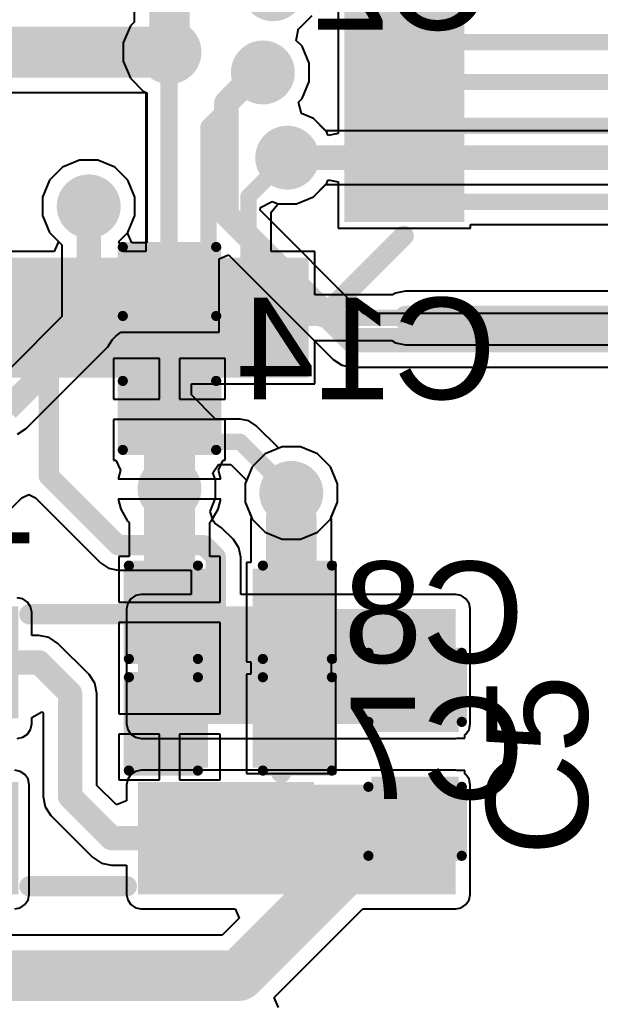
# Model space of a CAD drawing. Header units: millimetres. Extents: x -0.34 to 3.69, y -0.26 to 2.67.
# Drawn here: x 1.2662 to 1.5522, y 0.4884 to 0.975 of the extents above; entities that cross this region are included whole.
import ezdxf

# ---------------------------------------------------------------- set-up
doc = ezdxf.new("R2010")
doc.units = ezdxf.units.MM
doc.header["$MEASUREMENT"] = 0
for name, color, linetype in [('BottomLayer', 5, 'Continuous'), ('BottomOverlay', 54, 'Continuous'), ('BottomPaste', 16, 'Continuous'), ('BottomSolder', 6, 'Continuous'), ('TopLayer', 1, 'Continuous'), ('TopOverlay', 2, 'Continuous'), ('TopPaste', 8, 'Continuous'), ('TopSolder', 216, 'Continuous'), ('ViaHoleLayer', 16, 'Continuous')]:
    doc.layers.add(name, color=color, linetype=linetype)
doc.styles.add('Arial', font='arial.ttf', dxfattribs={"height": 0.2})

# ---------------------------------------------------------------- blocks, each defined once
blk = doc.blocks.new('7B08070001_16')
at = {"layer": 'TopLayer'}
for points in [[(-0.1122047, 0.06692915), (-0.0334645, 0.06692915), (-0.0334645, 0.01968505), (-0.1122047, 0.01968505)], [(0.0334646, 0.06692915), (0.1122048, 0.06692915), (0.1122048, 0.01968505), (0.0334646, 0.01968505)], [(-0.1122047, -0.01968505), (-0.0334645, -0.01968505), (-0.0334645, -0.06692915), (-0.1122047, -0.06692915)], [(0.0334646, -0.01968505), (0.1122048, -0.01968505), (0.1122048, -0.06692915), (0.0334646, -0.06692915)]]:
    blk.add_hatch(color=1, dxfattribs=at).paths.add_polyline_path(points)
at = {"layer": 'TopPaste'}
for points in [[(-0.1122047, 0.06692915), (-0.0334645, 0.06692915), (-0.0334645, 0.01968505), (-0.1122047, 0.01968505)], [(0.0334646, 0.06692915), (0.1122048, 0.06692915), (0.1122048, 0.01968505), (0.0334646, 0.01968505)], [(-0.1122047, -0.01968505), (-0.0334645, -0.01968505), (-0.0334645, -0.06692915), (-0.1122047, -0.06692915)], [(0.0334646, -0.01968505), (0.1122048, -0.01968505), (0.1122048, -0.06692915), (0.0334646, -0.06692915)]]:
    blk.add_hatch(color=8, dxfattribs=at).paths.add_polyline_path(points)
at = {"layer": 'TopSolder'}
for points in [[(-0.1162047, 0.07092915), (-0.0294645, 0.07092915), (-0.0294645, 0.01568505), (-0.1162047, 0.01568505)], [(0.0294646, 0.07092915), (0.1162048, 0.07092915), (0.1162048, 0.01568505), (0.0294646, 0.01568505)], [(-0.1162047, -0.01568505), (-0.0294645, -0.01568505), (-0.0294645, -0.07092915), (-0.1162047, -0.07092915)], [(0.0294646, -0.01568505), (0.1162048, -0.01568505), (0.1162048, -0.07092915), (0.0294646, -0.07092915)]]:
    blk.add_hatch(color=216, dxfattribs=at).paths.add_polyline_path(points)
at = {"layer": 'TopOverlay', "const_width": 0.01}
for points in [[(-0.024, 0.067), (0.024, 0.067)], [(-0.1, -0.011), (-0.1, 0.011)], [(0.1000001, -0.011), (0.1000001, 0.011)], [(-0.024, -0.067), (0.024, -0.067)]]:
    blk.add_lwpolyline(points, dxfattribs=at)
at = {"layer": 'TopOverlay'}
for points, const_width in [([(-0.0265, 0.067, 1), (-0.0215, 0.067, 1)], 0.005), ([(0.0215, 0.067, 1), (0.0265, 0.067, 1)], 0.005), ([(-0.1025, 0.011, 1), (-0.0975, 0.011, 1)], 0.005), ([(0.0975001, 0.011, 1), (0.1025001, 0.011, 1)], 0.005), ([(-0.1025, -0.011, 1), (-0.0975, -0.011, 1)], 0.005), ([(0.0975001, -0.011, 1), (0.1025001, -0.011, 1)], 0.005), ([(-0.0265, -0.067, 1), (-0.0215, -0.067, 1)], 0.005), ([(0.0215, -0.067, 1), (0.0265, -0.067, 1)], 0.005), ([(-0.088, -0.085, 1), (-0.102, -0.085, 1)], 0.01), ([(-0.1045, -0.085, 1), (-0.0995, -0.085, 1)], 0.005), ([(-0.0905, -0.085, 1), (-0.0855, -0.085, 1)], 0.005)]:
    blk.add_lwpolyline(points, format="xyb", close=True, dxfattribs=dict(at, const_width=const_width))
blk = doc.blocks.new('C__0603_B_42')
at = {"layer": 'BottomLayer'}
for points in [[(-0.015, 0.0175), (-0.015, -0.0175), (-0.045, -0.0175), (-0.045, 0.0175)], [(0.045, 0.0175), (0.045, -0.0175), (0.015, -0.0175), (0.015, 0.0175)]]:
    blk.add_hatch(color=5, dxfattribs=at).paths.add_polyline_path(points)
at = {"layer": 'BottomPaste'}
for points in [[(-0.015, 0.0175), (-0.015, -0.0175), (-0.045, -0.0175), (-0.045, 0.0175)], [(0.045, 0.0175), (0.045, -0.0175), (0.015, -0.0175), (0.015, 0.0175)]]:
    blk.add_hatch(color=16, dxfattribs=at).paths.add_polyline_path(points)
at = {"layer": 'BottomSolder'}
for points in [[(-0.011, 0.0215), (-0.011, -0.0215), (-0.049, -0.0215), (-0.049, 0.0215)], [(0.049, 0.0215), (0.049, -0.0215), (0.011, -0.0215), (0.011, 0.0215)]]:
    blk.add_hatch(color=6, dxfattribs=at).paths.add_polyline_path(points)
at = {"layer": 'BottomOverlay', "const_width": 0.005}
for points in [[(-0.05, 0.023), (-0.05, -0.023)], [(-0.05, 0.023), (-0.016, 0.023)], [(0.016, 0.023), (0.05, 0.023)], [(0.05, 0.023), (0.05, -0.023)], [(-0.05, -0.023), (-0.016, -0.023)], [(0.016, -0.023), (0.05, -0.023)]]:
    blk.add_lwpolyline(points, dxfattribs=at)
at = {"layer": 'BottomOverlay', "const_width": 0.0025}
for points in [[(-0.05125, 0.023, 1), (-0.04875, 0.023, 1)], [(-0.05125, 0.023, 1), (-0.04875, 0.023, 1)], [(-0.01725, 0.023, 1), (-0.01475, 0.023, 1)], [(0.01475, 0.023, 1), (0.01725, 0.023, 1)], [(0.04875, 0.023, 1), (0.05125, 0.023, 1)], [(0.04875, 0.023, 1), (0.05125, 0.023, 1)], [(-0.05125, -0.023, 1), (-0.04875, -0.023, 1)], [(-0.05125, -0.023, 1), (-0.04875, -0.023, 1)], [(-0.01725, -0.023, 1), (-0.01475, -0.023, 1)], [(0.01475, -0.023, 1), (0.01725, -0.023, 1)], [(0.04875, -0.023, 1), (0.05125, -0.023, 1)], [(0.04875, -0.023, 1), (0.05125, -0.023, 1)]]:
    blk.add_lwpolyline(points, format="xyb", close=True, dxfattribs=at)
blk = doc.blocks.new('STM32F070C6T6TR_43')
at = {"layer": 'TopLayer'}
for points in [[(-0.19094475, 0.0236221), (-0.19094475, 0.0354331), (-0.13976365, 0.0354331), (-0.13976365, 0.0236221)], [(-0.19094475, 0.003937100000000002), (-0.19094475, 0.0157481), (-0.13976365, 0.0157481), (-0.13976365, 0.003937099999999999)], [(-0.19094475, -0.0157479), (-0.19094475, -0.003936899999999998), (-0.13976365, -0.003936900000000002), (-0.13976365, -0.0157479)], [(-0.19094475, -0.035433), (-0.19094475, -0.023622), (-0.13976365, -0.023622), (-0.13976365, -0.035433)], [(-0.19094475, -0.055118), (-0.19094475, -0.043307), (-0.13976365, -0.043307), (-0.13976365, -0.055118)], [(-0.19094475, -0.0748031), (-0.19094475, -0.0629921), (-0.13976365, -0.0629921), (-0.13976365, -0.0748031)], [(-0.19094475, -0.0944881), (-0.19094475, -0.0826771), (-0.13976365, -0.0826771), (-0.13976365, -0.0944881)], [(-0.19094475, -0.1141731), (-0.19094475, -0.1023621), (-0.13976365, -0.1023621), (-0.13976365, -0.1141731)], [(-0.1141731, -0.13976365), (-0.1023621, -0.13976365), (-0.1023621, -0.19094475), (-0.1141731, -0.19094475)], [(-0.0944881, -0.13976365), (-0.0826771, -0.13976365), (-0.0826771, -0.19094475), (-0.0944881, -0.19094475)], [(-0.074803, -0.13976365), (-0.062992, -0.13976365), (-0.062992, -0.19094475), (-0.074803, -0.19094475)], [(-0.055118, -0.13976365), (-0.043307, -0.13976365), (-0.043307, -0.19094475), (-0.055118, -0.19094475)], [(-0.0354329, -0.13976365), (-0.0236219, -0.13976365), (-0.0236219, -0.19094475), (-0.0354329, -0.19094475)]]:
    blk.add_hatch(color=1, dxfattribs=at).paths.add_polyline_path(points)
at = {"layer": 'TopPaste'}
for points in [[(-0.19094475, 0.0236221), (-0.19094475, 0.0354331), (-0.13976365, 0.0354331), (-0.13976365, 0.0236221)], [(-0.19094475, 0.003937100000000002), (-0.19094475, 0.0157481), (-0.13976365, 0.0157481), (-0.13976365, 0.003937099999999999)], [(-0.19094475, -0.0157479), (-0.19094475, -0.003936899999999998), (-0.13976365, -0.003936900000000002), (-0.13976365, -0.0157479)], [(-0.19094475, -0.035433), (-0.19094475, -0.023622), (-0.13976365, -0.023622), (-0.13976365, -0.035433)], [(-0.19094475, -0.055118), (-0.19094475, -0.043307), (-0.13976365, -0.043307), (-0.13976365, -0.055118)], [(-0.19094475, -0.0748031), (-0.19094475, -0.0629921), (-0.13976365, -0.0629921), (-0.13976365, -0.0748031)], [(-0.19094475, -0.0944881), (-0.19094475, -0.0826771), (-0.13976365, -0.0826771), (-0.13976365, -0.0944881)], [(-0.19094475, -0.1141731), (-0.19094475, -0.1023621), (-0.13976365, -0.1023621), (-0.13976365, -0.1141731)], [(-0.1141731, -0.13976365), (-0.1023621, -0.13976365), (-0.1023621, -0.19094475), (-0.1141731, -0.19094475)], [(-0.0944881, -0.13976365), (-0.0826771, -0.13976365), (-0.0826771, -0.19094475), (-0.0944881, -0.19094475)], [(-0.074803, -0.13976365), (-0.062992, -0.13976365), (-0.062992, -0.19094475), (-0.074803, -0.19094475)], [(-0.055118, -0.13976365), (-0.043307, -0.13976365), (-0.043307, -0.19094475), (-0.055118, -0.19094475)], [(-0.0354329, -0.13976365), (-0.0236219, -0.13976365), (-0.0236219, -0.19094475), (-0.0354329, -0.19094475)]]:
    blk.add_hatch(color=8, dxfattribs=at).paths.add_polyline_path(points)
at = {"layer": 'TopSolder'}
for points in [[(-0.19494475, 0.0196221), (-0.19494475, 0.0394331), (-0.13576365, 0.0394331), (-0.13576365, 0.0196221)], [(-0.19494475, -6.289999999999855e-05), (-0.19494475, 0.0197481), (-0.13576365, 0.0197481), (-0.13576365, -6.290000000000146e-05)], [(-0.19494475, -0.0197479), (-0.19494475, 6.310000000000145e-05), (-0.13576365, 6.309999999999854e-05), (-0.13576365, -0.0197479)], [(-0.19494475, -0.039433), (-0.19494475, -0.019622), (-0.13576365, -0.019622), (-0.13576365, -0.039433)], [(-0.19494475, -0.059118), (-0.19494475, -0.039307), (-0.13576365, -0.039307), (-0.13576365, -0.059118)], [(-0.19494475, -0.0788031), (-0.19494475, -0.0589921), (-0.13576365, -0.0589921), (-0.13576365, -0.0788031)], [(-0.19494475, -0.0984881), (-0.19494475, -0.0786771), (-0.13576365, -0.0786771), (-0.13576365, -0.0984881)], [(-0.19494475, -0.1181731), (-0.19494475, -0.0983621), (-0.13576365, -0.0983621), (-0.13576365, -0.1181731)], [(-0.1181731, -0.13576365), (-0.0983621, -0.13576365), (-0.0983621, -0.19494475), (-0.1181731, -0.19494475)], [(-0.0984881, -0.13576365), (-0.0786771, -0.13576365), (-0.0786771, -0.19494475), (-0.0984881, -0.19494475)], [(-0.078803, -0.13576365), (-0.058992, -0.13576365), (-0.058992, -0.19494475), (-0.078803, -0.19494475)], [(-0.059118, -0.13576365), (-0.039307, -0.13576365), (-0.039307, -0.19494475), (-0.059118, -0.19494475)], [(-0.0394329, -0.13576365), (-0.0196219, -0.13576365), (-0.0196219, -0.19494475), (-0.0394329, -0.19494475)], [(-0.0197479, -0.13576365), (6.31e-05, -0.13576365), (6.31e-05, -0.19494475), (-0.0197479, -0.19494475)]]:
    blk.add_hatch(color=216, dxfattribs=at).paths.add_polyline_path(points)
at = {"layer": 'TopOverlay', "const_width": 0.01}
blk.add_lwpolyline([(-0.165, -0.125), (-0.125, -0.165)], dxfattribs=at)
at = {"layer": 'TopOverlay', "const_width": 0.005}
for points in [[(-0.1675, -0.125, 1), (-0.1625, -0.125, 1)], [(-0.1275, -0.165, 1), (-0.1225, -0.165, 1)]]:
    blk.add_lwpolyline(points, format="xyb", close=True, dxfattribs=at)
blk = doc.blocks.new('C__0603_B_60')
at = {"layer": 'BottomLayer'}
for points in [[(-0.015, 0.0175), (-0.015, -0.0175), (-0.045, -0.0175), (-0.045, 0.0175)], [(0.045, 0.0175), (0.045, -0.0175), (0.015, -0.0175), (0.015, 0.0175)]]:
    blk.add_hatch(color=5, dxfattribs=at).paths.add_polyline_path(points)
at = {"layer": 'BottomPaste'}
for points in [[(-0.015, 0.0175), (-0.015, -0.0175), (-0.045, -0.0175), (-0.045, 0.0175)], [(0.045, 0.0175), (0.045, -0.0175), (0.015, -0.0175), (0.015, 0.0175)]]:
    blk.add_hatch(color=16, dxfattribs=at).paths.add_polyline_path(points)
at = {"layer": 'BottomSolder'}
for points in [[(-0.011, 0.0215), (-0.011, -0.0215), (-0.049, -0.0215), (-0.049, 0.0215)], [(0.049, 0.0215), (0.049, -0.0215), (0.011, -0.0215), (0.011, 0.0215)]]:
    blk.add_hatch(color=6, dxfattribs=at).paths.add_polyline_path(points)
at = {"layer": 'BottomOverlay', "const_width": 0.005}
for points in [[(-0.05, -0.023), (-0.05, 0.023)], [(-0.05, 0.023), (-0.016, 0.023)], [(0.016, 0.023), (0.05, 0.023)], [(0.05, -0.023), (0.05, 0.023)], [(-0.05, -0.023), (-0.016, -0.023)], [(0.016, -0.023), (0.05, -0.023)]]:
    blk.add_lwpolyline(points, dxfattribs=at)
at = {"layer": 'BottomOverlay', "const_width": 0.0025}
for points in [[(-0.05125, 0.023, 1), (-0.04875, 0.023, 1)], [(-0.05125, 0.023, 1), (-0.04875, 0.023, 1)], [(-0.01725, 0.023, 1), (-0.01475, 0.023, 1)], [(0.01475, 0.023, 1), (0.01725, 0.023, 1)], [(0.04875, 0.023, 1), (0.05125, 0.023, 1)], [(0.04875, 0.023, 1), (0.05125, 0.023, 1)], [(-0.05125, -0.023, 1), (-0.04875, -0.023, 1)], [(-0.05125, -0.023, 1), (-0.04875, -0.023, 1)], [(-0.01725, -0.023, 1), (-0.01475, -0.023, 1)], [(0.01475, -0.023, 1), (0.01725, -0.023, 1)], [(0.04875, -0.023, 1), (0.05125, -0.023, 1)], [(0.04875, -0.023, 1), (0.05125, -0.023, 1)]]:
    blk.add_lwpolyline(points, format="xyb", close=True, dxfattribs=at)
blk = doc.blocks.new('C__0603_B_61')
at = {"layer": 'BottomLayer'}
for points in [[(-0.015, 0.0175), (-0.015, -0.0175), (-0.045, -0.0175), (-0.045, 0.0175)], [(0.045, 0.0175), (0.045, -0.0175), (0.015, -0.0175), (0.015, 0.0175)]]:
    blk.add_hatch(color=5, dxfattribs=at).paths.add_polyline_path(points)
at = {"layer": 'BottomPaste'}
for points in [[(-0.015, 0.0175), (-0.015, -0.0175), (-0.045, -0.0175), (-0.045, 0.0175)], [(0.045, 0.0175), (0.045, -0.0175), (0.015, -0.0175), (0.015, 0.0175)]]:
    blk.add_hatch(color=16, dxfattribs=at).paths.add_polyline_path(points)
at = {"layer": 'BottomSolder'}
for points in [[(-0.011, 0.0215), (-0.011, -0.0215), (-0.049, -0.0215), (-0.049, 0.0215)], [(0.049, 0.0215), (0.049, -0.0215), (0.011, -0.0215), (0.011, 0.0215)]]:
    blk.add_hatch(color=6, dxfattribs=at).paths.add_polyline_path(points)
at = {"layer": 'BottomOverlay', "const_width": 0.005}
for points in [[(-0.05, 0.023), (-0.016, 0.023)], [(-0.05, -0.023), (-0.05, 0.023)], [(0.016, 0.023), (0.05, 0.023)], [(0.05, -0.023), (0.05, 0.023)], [(-0.05, -0.023), (-0.016, -0.023)], [(0.016, -0.023), (0.05, -0.023)]]:
    blk.add_lwpolyline(points, dxfattribs=at)
at = {"layer": 'BottomOverlay', "const_width": 0.0025}
for points in [[(-0.05125, 0.023, 1), (-0.04875, 0.023, 1)], [(-0.05125, 0.023, 1), (-0.04875, 0.023, 1)], [(-0.01725, 0.023, 1), (-0.01475, 0.023, 1)], [(0.01475, 0.023, 1), (0.01725, 0.023, 1)], [(0.04875, 0.023, 1), (0.05125, 0.023, 1)], [(0.04875, 0.023, 1), (0.05125, 0.023, 1)], [(-0.05125, -0.023, 1), (-0.04875, -0.023, 1)], [(-0.05125, -0.023, 1), (-0.04875, -0.023, 1)], [(-0.01725, -0.023, 1), (-0.01475, -0.023, 1)], [(0.01475, -0.023, 1), (0.01725, -0.023, 1)], [(0.04875, -0.023, 1), (0.05125, -0.023, 1)], [(0.04875, -0.023, 1), (0.05125, -0.023, 1)]]:
    blk.add_lwpolyline(points, format="xyb", close=True, dxfattribs=at)
blk = doc.blocks.new('C__0603_63')
at = {"layer": 'TopLayer'}
for points in [[(-0.045, -0.0175), (-0.045, 0.0175), (-0.015, 0.0175), (-0.015, -0.0175)], [(0.015, -0.0175), (0.015, 0.0175), (0.045, 0.0175), (0.045, -0.0175)]]:
    blk.add_hatch(color=1, dxfattribs=at).paths.add_polyline_path(points)
at = {"layer": 'TopPaste'}
for points in [[(-0.045, -0.0175), (-0.045, 0.0175), (-0.015, 0.0175), (-0.015, -0.0175)], [(0.015, -0.0175), (0.015, 0.0175), (0.045, 0.0175), (0.045, -0.0175)]]:
    blk.add_hatch(color=8, dxfattribs=at).paths.add_polyline_path(points)
at = {"layer": 'TopSolder'}
for points in [[(-0.049, -0.0215), (-0.049, 0.0215), (-0.011, 0.0215), (-0.011, -0.0215)], [(0.011, -0.0215), (0.011, 0.0215), (0.049, 0.0215), (0.049, -0.0215)]]:
    blk.add_hatch(color=216, dxfattribs=at).paths.add_polyline_path(points)
at = {"layer": 'TopOverlay', "const_width": 0.005}
for points in [[(-0.016, 0.023), (-0.05, 0.023)], [(-0.05, -0.023), (-0.05, 0.023)], [(0.05, 0.023), (0.016, 0.023)], [(0.05, -0.023), (0.05, 0.023)], [(-0.016, -0.023), (-0.05, -0.023)], [(0.05, -0.023), (0.016, -0.023)]]:
    blk.add_lwpolyline(points, dxfattribs=at)
at = {"layer": 'TopOverlay', "const_width": 0.0025}
for points in [[(-0.05125, 0.023, 1), (-0.04875, 0.023, 1)], [(-0.05125, 0.023, 1), (-0.04875, 0.023, 1)], [(-0.01725, 0.023, 1), (-0.01475, 0.023, 1)], [(0.01475, 0.023, 1), (0.01725, 0.023, 1)], [(0.04875, 0.023, 1), (0.05125, 0.023, 1)], [(0.04875, 0.023, 1), (0.05125, 0.023, 1)], [(-0.05125, -0.023, 1), (-0.04875, -0.023, 1)], [(-0.05125, -0.023, 1), (-0.04875, -0.023, 1)], [(-0.01725, -0.023, 1), (-0.01475, -0.023, 1)], [(0.01475, -0.023, 1), (0.01725, -0.023, 1)], [(0.04875, -0.023, 1), (0.05125, -0.023, 1)], [(0.04875, -0.023, 1), (0.05125, -0.023, 1)]]:
    blk.add_lwpolyline(points, format="xyb", close=True, dxfattribs=at)

msp = doc.modelspace()

# ---------------------------------------------------------------- hatches: boundary and pattern name
at = {"layer": 'BottomLayer'}
h = msp.add_hatch(color=5, dxfattribs=at)
edge = h.paths.add_edge_path()
edge.add_arc((1.391, 0.99), 0.015748, 0, 360)
h = msp.add_hatch(color=5, dxfattribs=at)
edge = h.paths.add_edge_path()
edge.add_arc((1.34, 0.959), 0.015748, 0, 360)
h = msp.add_hatch(color=5, dxfattribs=at)
edge = h.paths.add_edge_path()
edge.add_arc((1.386, 0.949), 0.015748, 0, 360)
h = msp.add_hatch(color=5, dxfattribs=at)
edge = h.paths.add_edge_path()
edge.add_arc((1.398, 0.907), 0.015748, 0, 360)
h = msp.add_hatch(color=5, dxfattribs=at)
edge = h.paths.add_edge_path()
edge.add_arc((1.3001966, 0.883), 0.015748, 0, 360)
h = msp.add_hatch(color=5, dxfattribs=at)
edge = h.paths.add_edge_path()
edge.add_arc((1.34, 0.7437481), 0.015748, 0, 360)
h = msp.add_hatch(color=5, dxfattribs=at)
edge = h.paths.add_edge_path()
edge.add_arc((1.4, 0.7418266), 0.015748, 0, 360)
at = {"layer": 'TopLayer'}
h = msp.add_hatch(color=1, dxfattribs=at)
edge = h.paths.add_edge_path()
edge.add_arc((1.391, 0.99), 0.015748, 0, 360)
h = msp.add_hatch(color=1, dxfattribs=at)
edge = h.paths.add_edge_path()
edge.add_arc((1.34, 0.959), 0.015748, 0, 360)
h = msp.add_hatch(color=1, dxfattribs=at)
edge = h.paths.add_edge_path()
edge.add_arc((1.386, 0.949), 0.015748, 0, 360)
h = msp.add_hatch(color=1, dxfattribs=at)
edge = h.paths.add_edge_path()
edge.add_arc((1.398, 0.907), 0.015748, 0, 360)
h = msp.add_hatch(color=1, dxfattribs=at)
edge = h.paths.add_edge_path()
edge.add_arc((1.3001966, 0.883), 0.015748, 0, 360)
h = msp.add_hatch(color=1, dxfattribs=at)
edge = h.paths.add_edge_path()
edge.add_arc((1.34, 0.7437481), 0.015748, 0, 360)
h = msp.add_hatch(color=1, dxfattribs=at)
edge = h.paths.add_edge_path()
edge.add_arc((1.4, 0.7418266), 0.015748, 0, 360)
for points in [[(1.4810004, 0.6846142), (1.3260004, 0.6846142), (1.3260004, 0.628), (1.4810004, 0.628)], [(1.4810004, 0.598), (1.3260004, 0.598), (1.3260004, 0.544), (1.4810004, 0.544)]]:
    msp.add_hatch(color=1, dxfattribs=at).paths.add_polyline_path(points)
at = {"layer": 'ViaHoleLayer'}
h = msp.add_hatch(color=16, dxfattribs=at)
edge = h.paths.add_edge_path()
edge.add_arc((1.34, 0.959), 0.0098425, 0, 360)
h = msp.add_hatch(color=16, dxfattribs=at)
edge = h.paths.add_edge_path()
edge.add_arc((1.386, 0.949), 0.0098425, 0, 360)
h = msp.add_hatch(color=16, dxfattribs=at)
edge = h.paths.add_edge_path()
edge.add_arc((1.398, 0.907), 0.0098425, 0, 360)
h = msp.add_hatch(color=16, dxfattribs=at)
edge = h.paths.add_edge_path()
edge.add_arc((1.3001966, 0.883), 0.0098425, 0, 360)
h = msp.add_hatch(color=16, dxfattribs=at)
edge = h.paths.add_edge_path()
edge.add_arc((1.34, 0.7437481), 0.0098425, 0, 360)
h = msp.add_hatch(color=16, dxfattribs=at)
edge = h.paths.add_edge_path()
edge.add_arc((1.4, 0.7418266), 0.0098425, 0, 360)

# ---------------------------------------------------------------- linework, layer by layer
at = {"layer": 'BottomLayer'}
for p, q in [((1.322667, 1.0378204), (1.322667, 0.9738376)), ((1.322667, 0.9738376), (1.3207151, 0.9718857)), ((1.4038857, 0.9707151), (1.4102849, 0.9771143)), ((1.3207151, 0.9718857), (1.317252, 0.9635249)), ((1.4024586, 0.964712), (1.4036318, 0.9706099)), ((1.4036318, 0.9706099), (1.4038857, 0.9707151)), ((1.317252, 0.9635249), (1.317252, 0.9544751)), ((1.4052849, 0.9618857), (1.4024586, 0.964712)), ((1.408748, 0.9535249), (1.4052849, 0.9618857)), ((1.317252, 0.9544751), (1.3207151, 0.9461143)), ((1.408748, 0.9444751), (1.408748, 0.9535249)), ((1.3207151, 0.9461143), (1.3271143, 0.9397151)), ((1.4052849, 0.9361143), (1.408748, 0.9444751)), ((1.3271143, 0.9397151), (1.3287845, 0.9390233)), ((1.3287845, 0.9390233), (1.3287845, 0.865)), ((1.403538, 0.9343674), (1.4052849, 0.9361143)), ((1.4049749, 0.9287332), (1.403538, 0.9343674)), ((1.4108857, 0.9262849), (1.4049749, 0.9287332)), ((1.4169159, 0.9202547), (1.4108857, 0.9262849)), ((1.579, 0.9202547), (1.4169159, 0.9202547)), ((1.2956717, 0.905748), (1.2873109, 0.9022849)), ((1.3047215, 0.905748), (1.2956717, 0.905748)), ((1.3130823, 0.9022849), (1.3047215, 0.905748)), ((1.2873109, 0.9022849), (1.2809117, 0.8958857)), ((1.3194815, 0.8958857), (1.3130823, 0.9022849)), ((1.2809117, 0.8958857), (1.2774486, 0.8875249)), ((1.3229446, 0.8875249), (1.3194815, 0.8958857)), ((1.4108857, 0.8877151), (1.4169159, 0.8937453)), ((1.4169159, 0.8937453), (1.5735097, 0.8937453)), ((1.2774486, 0.8875249), (1.2774486, 0.8784751)), ((1.3229446, 0.8784751), (1.3229446, 0.8875249)), ((1.4025249, 0.884252), (1.4108857, 0.8877151)), ((1.384665, 0.88108), (1.3849103, 0.8823876)), ((1.4354903, 0.8302547), (1.384665, 0.88108)), ((1.3849103, 0.8823876), (1.3905725, 0.8854543)), ((1.3905725, 0.8854543), (1.3934751, 0.884252)), ((1.3934751, 0.884252), (1.4025249, 0.884252)), ((1.2774486, 0.8784751), (1.2809117, 0.8701143)), ((1.3194815, 0.8701143), (1.3229446, 0.8784751)), ((1.2809117, 0.8701143), (1.2869419, 0.8640841)), ((1.3193672, 0.87), (1.3194815, 0.8701143)), ((1.3214383, 0.865), (1.3193672, 0.87)), ((1.2869419, 0.8640841), (1.2869419, 0.8286869)), ((1.3287845, 0.865), (1.3214383, 0.865)), ((1.3645, 0.8572221), (1.3691194, 0.8591356)), ((1.3645, 0.821), (1.3645, 0.8572221)), ((1.3691194, 0.8591356), (1.4206275, 0.8076275)), ((1.2869419, 0.8286869), (1.2617714, 0.8035164)), ((1.611, 0.8302547), (1.4354903, 0.8302547)), ((1.3119935, 0.8174524), (1.3134298, 0.8189055)), ((1.3134298, 0.8189055), (1.3160766, 0.8209999)), ((1.3160766, 0.8209999), (1.3645, 0.821)), ((1.2693725, 0.7736275), (1.3095691, 0.8138241)), ((1.3095691, 0.8138241), (1.3119935, 0.8174524)), ((1.335, 0.808), (1.3125, 0.808)), ((1.3125, 0.808), (1.3125, 0.788)), ((1.335, 0.788), (1.335, 0.808)), ((1.3675, 0.808), (1.345, 0.808)), ((1.345, 0.808), (1.345, 0.788)), ((1.3675, 0.788), (1.3675, 0.808)), ((1.4206275, 0.8076275), (1.4249276, 0.8047543)), ((1.4249276, 0.8047543), (1.43, 0.8037453)), ((1.43, 0.8037453), (1.6055097, 0.8037453)), ((1.3125, 0.788), (1.335, 0.788)), ((1.345, 0.788), (1.3675, 0.788)), ((1.3675, 0.778), (1.3125, 0.778)), ((1.3125, 0.778), (1.3125, 0.758)), ((1.3675, 0.758), (1.3675, 0.778)), ((1.2650724, 0.7707543), (1.2693725, 0.7736275)), ((1.3954751, 0.7645746), (1.3871143, 0.7611115)), ((1.4045249, 0.7645746), (1.3954751, 0.7645746)), ((1.4128857, 0.7611115), (1.4045249, 0.7645746)), ((1.3871143, 0.7611115), (1.3807151, 0.7547123)), ((1.4192849, 0.7547123), (1.4128857, 0.7611115)), ((1.3125, 0.758), (1.3134939, 0.758)), ((1.3134939, 0.758), (1.3158227, 0.7529999)), ((1.3641773, 0.7529999), (1.3665061, 0.758)), ((1.3665061, 0.758), (1.3675, 0.758)), ((1.3807151, 0.7547123), (1.377252, 0.7463515)), ((1.422748, 0.7463515), (1.4192849, 0.7547123)), ((1.3158227, 0.7529999), (1.3146835, 0.7487481)), ((1.3653165, 0.7487481), (1.3641773, 0.7529999)), ((1.3146835, 0.7487481), (1.3653165, 0.7487481)), ((1.377252, 0.7463515), (1.377252, 0.7373017)), ((1.422748, 0.7373017), (1.422748, 0.7463515)), ((1.3653165, 0.7387481), (1.3146835, 0.7387481)), ((1.3146835, 0.7387481), (1.3160067, 0.7338097)), ((1.3639933, 0.7338097), (1.3653165, 0.7387481)), ((1.377252, 0.7373017), (1.3803271, 0.7298777)), ((1.4196729, 0.7298777), (1.422748, 0.7373017)), ((1.3160067, 0.7338097), (1.3193965, 0.7279384)), ((1.3606035, 0.7279384), (1.3639933, 0.7338097)), ((1.3803271, 0.7298777), (1.380118, 0.7288266)), ((1.419882, 0.7288266), (1.4196729, 0.7298777)), ((1.3193965, 0.7279384), (1.320118, 0.7272169)), ((1.320118, 0.7272169), (1.320118, 0.7105)), ((1.359882, 0.7272169), (1.3606035, 0.7279384)), ((1.359882, 0.7105), (1.359882, 0.7272169)), ((1.380118, 0.7288266), (1.380118, 0.7075)), ((1.419882, 0.7075), (1.419882, 0.7288266)), ((1.320118, 0.7105), (1.315, 0.7105)), ((1.315, 0.7105), (1.315, 0.688)), ((1.365, 0.7105), (1.359882, 0.7105)), ((1.365, 0.688), (1.365, 0.7105)), ((1.380118, 0.7075), (1.378, 0.7075)), ((1.378, 0.7075), (1.378, 0.6585)), ((1.422, 0.7075), (1.419882, 0.7075)), ((1.422, 0.6585), (1.422, 0.7075)), ((1.315, 0.688), (1.34, 0.688)), ((1.34, 0.688), (1.365, 0.688)), ((1.34, 0.678), (1.315, 0.678)), ((1.315, 0.678), (1.315, 0.6555)), ((1.365, 0.678), (1.34, 0.678)), ((1.365, 0.6555), (1.365, 0.678)), ((1.378, 0.6585), (1.380118, 0.6585)), ((1.380118, 0.6585), (1.380118, 0.6525)), ((1.419882, 0.6525), (1.419882, 0.6585)), ((1.419882, 0.6585), (1.422, 0.6585)), ((1.315, 0.6555), (1.315, 0.633)), ((1.365, 0.633), (1.365, 0.6555)), ((1.380118, 0.6525), (1.378, 0.6525)), ((1.378, 0.6525), (1.378, 0.6035)), ((1.422, 0.6525), (1.419882, 0.6525)), ((1.422, 0.6035), (1.422, 0.6525)), ((1.315, 0.633), (1.34, 0.633)), ((1.34, 0.633), (1.365, 0.633)), ((1.335, 0.623), (1.315, 0.623)), ((1.315, 0.623), (1.315, 0.6005)), ((1.335, 0.6005), (1.335, 0.623)), ((1.365, 0.623), (1.345, 0.623)), ((1.345, 0.623), (1.345, 0.6005)), ((1.365, 0.6005), (1.365, 0.623)), ((1.378, 0.6035), (1.422, 0.6035)), ((1.315, 0.6005), (1.335, 0.6005)), ((1.345, 0.6005), (1.365, 0.6005))]:
    msp.add_line(p, q, dxfattribs=at)
for points, const_width in [([(1.34, 0.959), (1.34, 1.045)], 0.02), ([(1.34, 0.843), (1.34, 0.959)], 0.008), ([(1.368, 0.934), (1.383, 0.949)], 0.012), ([(1.383, 0.949), (1.386, 0.949)], 0.012), ([(1.368, 0.879), (1.368, 0.934)], 0.012), ([(1.398, 0.907), (1.579, 0.907)], 0.012), ([(1.3001966, 0.8231966), (1.3001966, 0.883)], 0.012), ([(1.368, 0.879), (1.43, 0.817)], 0.012), ([(1.26, 0.783), (1.3001966, 0.8231966)], 0.012), ([(1.43, 0.817), (1.611, 0.817)], 0.012), ([(1.34, 0.7437481), (1.34, 0.783)], 0.025), ([(1.34, 0.683), (1.34, 0.7437481)], 0.025), ([(1.4, 0.683), (1.4, 0.7288266)], 0.025), ([(1.34, 0.628), (1.34, 0.683)], 0.025), ([(1.4, 0.628), (1.4, 0.683)], 0.025)]:
    msp.add_lwpolyline(points, dxfattribs=dict(at, const_width=const_width))
for points, const_width in [([(1.335, 0.959, 1), (1.345, 0.959, 1)], 0.01), ([(1.338, 0.959, 1), (1.342, 0.959, 1)], 0.004), ([(1.38, 0.949, 1), (1.386, 0.949, 1)], 0.006), ([(1.38, 0.949, 1), (1.386, 0.949, 1)], 0.006), ([(1.383, 0.949, 1), (1.389, 0.949, 1)], 0.006), ([(1.365, 0.934, 1), (1.371, 0.934, 1)], 0.006), ([(1.365, 0.934, 1), (1.371, 0.934, 1)], 0.006), ([(1.395, 0.907, 1), (1.401, 0.907, 1)], 0.006), ([(1.2971966, 0.883, 1), (1.3031966, 0.883, 1)], 0.006), ([(1.365, 0.879, 1), (1.371, 0.879, 1)], 0.006), ([(1.365, 0.879, 1), (1.371, 0.879, 1)], 0.006), ([(1.338, 0.843, 1), (1.342, 0.843, 1)], 0.004), ([(1.2971966, 0.8231966, 1), (1.3031966, 0.8231966, 1)], 0.006), ([(1.2971966, 0.8231966, 1), (1.3031966, 0.8231966, 1)], 0.006), ([(1.427, 0.817, 1), (1.433, 0.817, 1)], 0.006), ([(1.427, 0.817, 1), (1.433, 0.817, 1)], 0.006), ([(1.33375, 0.783, 1), (1.34625, 0.783, 1)], 0.0125), ([(1.33375, 0.7437481, 1), (1.34625, 0.7437481, 1)], 0.0125), ([(1.33375, 0.7437481, 1), (1.34625, 0.7437481, 1)], 0.0125), ([(1.39375, 0.7288266, 1), (1.40625, 0.7288266, 1)], 0.0125), ([(1.33375, 0.683, 1), (1.34625, 0.683, 1)], 0.0125), ([(1.33375, 0.683, 1), (1.34625, 0.683, 1)], 0.0125), ([(1.39375, 0.683, 1), (1.40625, 0.683, 1)], 0.0125), ([(1.39375, 0.683, 1), (1.40625, 0.683, 1)], 0.0125), ([(1.33375, 0.628, 1), (1.34625, 0.628, 1)], 0.0125), ([(1.39375, 0.628, 1), (1.40625, 0.628, 1)], 0.0125)]:
    msp.add_lwpolyline(points, format="xyb", close=True, dxfattribs=dict(at, const_width=const_width))
at = {"layer": 'TopLayer'}
for p, q in [((1.4231179, 0.9904095), (1.4231179, 0.9510395)), ((1.4038857, 0.9707151), (1.4102849, 0.9771143)), ((1.4024586, 0.964712), (1.4036318, 0.9706099)), ((1.4036318, 0.9706099), (1.4038857, 0.9707151)), ((1.4052849, 0.9618857), (1.4024586, 0.964712)), ((1.408748, 0.9535249), (1.4052849, 0.9618857)), ((1.408748, 0.9444751), (1.408748, 0.9535249)), ((1.4231179, 0.9510395), (1.4231179, 0.9188692)), ((1.4052849, 0.9361143), (1.408748, 0.9444751)), ((1.2592354, 0.939118), (1.3283512, 0.939118)), ((1.3283512, 0.939118), (1.3283512, 0.8607087)), ((1.403538, 0.9343674), (1.4052849, 0.9361143)), ((1.4049749, 0.9287332), (1.403538, 0.9343674)), ((1.4108857, 0.9262849), (1.4049749, 0.9287332)), ((1.4172849, 0.9198857), (1.4108857, 0.9262849)), ((1.4181179, 0.9178747), (1.4172849, 0.9198857)), ((1.4231179, 0.9188692), (1.4181179, 0.9178747)), ((1.2956717, 0.905748), (1.2873109, 0.9022849)), ((1.3047215, 0.905748), (1.2956717, 0.905748)), ((1.3130823, 0.9022849), (1.3047215, 0.905748)), ((1.2873109, 0.9022849), (1.2809117, 0.8958857)), ((1.3194815, 0.8958857), (1.3130823, 0.9022849)), ((1.2809117, 0.8958857), (1.2774486, 0.8875249)), ((1.3229446, 0.8875249), (1.3194815, 0.8958857)), ((1.4172849, 0.8941143), (1.4181179, 0.8961253)), ((1.4181179, 0.8961253), (1.4231179, 0.8951308)), ((1.4108857, 0.8877151), (1.4172849, 0.8941143)), ((1.4231179, 0.8951308), (1.4231179, 0.8722993)), ((1.2774486, 0.8875249), (1.2774486, 0.8784751)), ((1.3229446, 0.8784751), (1.3229446, 0.8875249)), ((1.4025249, 0.884252), (1.4108857, 0.8877151)), ((1.3901523, 0.8802163), (1.3934752, 0.884252)), ((1.3934752, 0.884252), (1.4025249, 0.884252)), ((1.2774486, 0.8784751), (1.2809117, 0.8701143)), ((1.3194815, 0.8701143), (1.3229446, 0.8784751)), ((1.3901523, 0.8607087), (1.3901523, 0.8802163)), ((1.4231179, 0.8722993), (1.4882989, 0.8722993)), ((1.4882989, 0.8722993), (1.4882989, 0.8739893)), ((1.4882989, 0.8739893), (1.7131495, 0.8739893)), ((1.2809117, 0.8701143), (1.2853173, 0.8657087)), ((1.3150759, 0.8657087), (1.3194815, 0.8701143)), ((1.2853173, 0.8657087), (1.2832462, 0.8607087)), ((1.317147, 0.8607087), (1.3150759, 0.8657087)), ((1.2832462, 0.8607087), (1.1921371, 0.8607087)), ((1.3283512, 0.8607087), (1.317147, 0.8607087)), ((1.4115273, 0.8607087), (1.3901523, 0.8607087)), ((1.4115273, 0.8393337), (1.4115273, 0.8607087)), ((1.4499009, 0.8393337), (1.4115273, 0.8393337)), ((1.4512658, 0.8402457), (1.4499009, 0.8393337)), ((1.4563382, 0.8412547), (1.4512658, 0.8402457)), ((1.723, 0.8412547), (1.4563382, 0.8412547)), ((1.4115273, 0.7955277), (1.4115273, 0.8169027)), ((1.4115273, 0.8169027), (1.4495471, 0.8169027)), ((1.4495471, 0.8169027), (1.4512658, 0.8157543)), ((1.4512658, 0.8157543), (1.4563382, 0.8147453)), ((1.4563382, 0.8147453), (1.7175097, 0.8147453)), ((1.3507822, 0.7901188), (1.3507822, 0.7955277)), ((1.3507822, 0.7955277), (1.4115273, 0.7955277)), ((1.3626854, 0.7782155), (1.3507822, 0.7901188)), ((1.3748261, 0.7782155), (1.3626854, 0.7782155)), ((1.3748266, 0.7782156), (1.3748261, 0.7782155)), ((1.3791186, 0.7773618), (1.3748266, 0.7782156)), ((1.3827572, 0.7749306), (1.3791186, 0.7773618)), ((1.3938049, 0.7638828), (1.3827572, 0.7749306)), ((1.3954751, 0.7645746), (1.3938049, 0.7638828)), ((1.4045249, 0.7645746), (1.3954751, 0.7645746)), ((1.4128857, 0.7611115), (1.4045249, 0.7645746)), ((1.4192849, 0.7547123), (1.4128857, 0.7611115)), ((1.3613587, 0.7516271), (1.3641366, 0.7557845)), ((1.3641366, 0.7557845), (1.3701809, 0.7557845)), ((1.3701809, 0.7557845), (1.3779438, 0.7480217)), ((1.422748, 0.7463515), (1.4192849, 0.7547123)), ((1.362748, 0.748273), (1.3613587, 0.7516271)), ((1.362748, 0.7392232), (1.362748, 0.748273)), ((1.3779438, 0.7480217), (1.377252, 0.7463515)), ((1.377252, 0.7463515), (1.377252, 0.7373017)), ((1.422748, 0.7373017), (1.422748, 0.7463515)), ((1.2673011, 0.739345), (1.2706692, 0.7409532)), ((1.2706692, 0.7409532), (1.274037, 0.739345)), ((1.249793, 0.7218369), (1.2673011, 0.739345)), ((1.274037, 0.739345), (1.3060335, 0.7073485)), ((1.3600565, 0.7327252), (1.362748, 0.7392232)), ((1.377252, 0.7373017), (1.3807151, 0.7289409)), ((1.4192849, 0.7289409), (1.422748, 0.7373017)), ((1.3614719, 0.7280053), (1.3600565, 0.7327252)), ((1.3623507, 0.7268571), (1.3614719, 0.7280053)), ((1.3656515, 0.7246515), (1.3623507, 0.7268571)), ((1.3807151, 0.7289409), (1.3871143, 0.7225417)), ((1.4128857, 0.7225417), (1.4192849, 0.7289409)), ((1.3715094, 0.7187936), (1.3656515, 0.7246515)), ((1.3871143, 0.7225417), (1.3954751, 0.7190786)), ((1.4045249, 0.7190786), (1.4128857, 0.7225417)), ((1.3741617, 0.7148243), (1.3715094, 0.7187936)), ((1.3954751, 0.7190786), (1.4045249, 0.7190786)), ((1.375093, 0.7101421), (1.3741617, 0.7148243)), ((1.3060335, 0.7073485), (1.3100028, 0.7046962)), ((1.375093, 0.6917513), (1.375093, 0.7101421)), ((1.3100028, 0.7046962), (1.314685, 0.7037649)), ((1.314685, 0.7037649), (1.3506228, 0.7037649)), ((1.3506228, 0.7037649), (1.3506228, 0.6917513)), ((1.3232692, 0.691208), (1.3209537, 0.6896609)), ((1.3260004, 0.6917513), (1.3232692, 0.691208)), ((1.3506228, 0.6917513), (1.3260004, 0.6917513)), ((1.4810004, 0.6917513), (1.375093, 0.6917513)), ((1.4837316, 0.691208), (1.4810004, 0.6917513)), ((1.4860471, 0.6896609), (1.4837316, 0.691208)), ((1.2677312, 0.6895938), (1.265, 0.6901371)), ((1.2700467, 0.6880467), (1.2677312, 0.6895938)), ((1.2715938, 0.6857312), (1.2700467, 0.6880467)), ((1.3194066, 0.6873454), (1.3188633, 0.6846142)), ((1.3209537, 0.6896609), (1.3194066, 0.6873454)), ((1.4875942, 0.6873454), (1.4860471, 0.6896609)), ((1.4881375, 0.6846142), (1.4875942, 0.6873454)), ((1.2721371, 0.683), (1.2715938, 0.6857312)), ((1.2721371, 0.6715618), (1.2721371, 0.683)), ((1.3188633, 0.6846142), (1.3188633, 0.628)), ((1.4881375, 0.628), (1.4881375, 0.6846142)), ((1.2756929, 0.6715618), (1.2721371, 0.6715618)), ((1.2807653, 0.6705528), (1.2756929, 0.6715618)), ((1.2850654, 0.6676796), (1.2807653, 0.6705528)), ((1.3003725, 0.6523725), (1.2850654, 0.6676796)), ((1.3032457, 0.6480724), (1.3003725, 0.6523725)), ((1.3042547, 0.643), (1.3032457, 0.6480724)), ((1.3042547, 0.5976869), (1.3042547, 0.643)), ((1.2721371, 0.6312298), (1.2771371, 0.6339024)), ((1.2771371, 0.6339024), (1.2777453, 0.633496)), ((1.2777453, 0.633496), (1.2777453, 0.5921966)), ((1.2715938, 0.6252688), (1.2721371, 0.628)), ((1.2721371, 0.628), (1.2721371, 0.6312298)), ((1.3188633, 0.628), (1.3194066, 0.6252688)), ((1.4875942, 0.6252688), (1.4881375, 0.628)), ((1.2677312, 0.6214062), (1.2700467, 0.6229533)), ((1.2700467, 0.6229533), (1.2715938, 0.6252688)), ((1.3194066, 0.6252688), (1.3209537, 0.6229533)), ((1.3209537, 0.6229533), (1.3232692, 0.6214062)), ((1.4855, 0.6225878), (1.4860471, 0.6229533)), ((1.4860471, 0.6229533), (1.4875942, 0.6252688)), ((1.265, 0.6208629), (1.2677312, 0.6214062)), ((1.3232692, 0.6214062), (1.3260004, 0.6208629)), ((1.3260004, 0.6208629), (1.4810004, 0.6208629)), ((1.4810004, 0.6208629), (1.4816896, 0.621)), ((1.4816896, 0.621), (1.4855, 0.621)), ((1.4855, 0.621), (1.4855, 0.6225878)), ((1.2664812, 0.6045939), (1.26375, 0.6051372)), ((1.2687967, 0.6030468), (1.2664812, 0.6045939)), ((1.3232692, 0.6045938), (1.3209537, 0.6030467)), ((1.3260004, 0.6051371), (1.3232692, 0.6045938)), ((1.4810004, 0.6051371), (1.3260004, 0.6051371)), ((1.4816896, 0.605), (1.4810004, 0.6051371)), ((1.4855, 0.605), (1.4816896, 0.605)), ((1.4855, 0.6034122), (1.4855, 0.605)), ((1.4860471, 0.6030467), (1.4855, 0.6034122)), ((1.2703438, 0.6007313), (1.2687967, 0.6030468)), ((1.2708871, 0.5980001), (1.2703438, 0.6007313)), ((1.3194066, 0.6007312), (1.3188633, 0.598)), ((1.3209537, 0.6030467), (1.3194066, 0.6007312)), ((1.4875942, 0.6007312), (1.4860471, 0.6030467)), ((1.4881375, 0.598), (1.4875942, 0.6007312)), ((1.2708871, 0.544), (1.2708871, 0.5980001)), ((1.3138633, 0.5880783), (1.3042547, 0.5976869)), ((1.3188633, 0.598), (1.3188633, 0.5901494)), ((1.4881375, 0.544), (1.4881375, 0.598)), ((1.2777453, 0.5921966), (1.2787543, 0.5871242)), ((1.3188633, 0.5901494), (1.3138633, 0.5880783)), ((1.2787543, 0.5871242), (1.2816275, 0.5828241)), ((1.2816275, 0.5828241), (1.3021312, 0.5623204)), ((1.3021312, 0.5623204), (1.3064313, 0.5594472)), ((1.3064313, 0.5594472), (1.3115037, 0.5584382)), ((1.3115037, 0.5584382), (1.3188633, 0.5584382)), ((1.3188633, 0.5584382), (1.3188633, 0.544)), ((1.2687967, 0.5389533), (1.2703438, 0.5412688)), ((1.2703438, 0.5412688), (1.2708871, 0.544)), ((1.3188633, 0.544), (1.3194066, 0.5412688)), ((1.3194066, 0.5412688), (1.3209537, 0.5389533)), ((1.4860471, 0.5389533), (1.4875942, 0.5412688)), ((1.4875942, 0.5412688), (1.4881375, 0.544)), ((1.26375, 0.5368629), (1.2664812, 0.5374062)), ((1.2664812, 0.5374062), (1.2687967, 0.5389533)), ((1.3209537, 0.5389533), (1.3232692, 0.5374062)), ((1.3232692, 0.5374062), (1.3260004, 0.5368629)), ((1.3260004, 0.5368629), (1.3724174, 0.5368629)), ((1.3724174, 0.5368629), (1.3743309, 0.5322435)), ((1.3915769, 0.4932547), (1.4351851, 0.5368629)), ((1.4351851, 0.5368629), (1.4810004, 0.5368629)), ((1.4810004, 0.5368629), (1.4837316, 0.5374062)), ((1.4837316, 0.5374062), (1.4860471, 0.5389533)), ((1.3743309, 0.5322435), (1.3659694, 0.523882)), ((1.3659694, 0.523882), (1.1189277, 0.523882)), ((1.393648, 0.4882547), (1.3915769, 0.4932547))]:
    msp.add_line(p, q, dxfattribs=at)
for points, const_width in [([(1.251, 0.959), (1.34, 0.959)], 0.025), ([(1.4557084, 0.963945), (1.618945, 0.963945)], 0.008), ([(1.3395667, 0.9585667), (1.34, 0.959)], 0.008), ([(1.3395667, 0.8281182), (1.3395667, 0.9585667)], 0.008), ([(1.3592518, 0.9222518), (1.386, 0.949)], 0.008), ([(1.4557084, 0.9442599), (1.6552599, 0.9442599)], 0.008), ([(1.3592518, 0.8281184), (1.3592518, 0.9222518)], 0.008), ([(1.4557084, 0.9245749), (1.4576139, 0.9226694)], 0.008), ([(1.4576139, 0.9226694), (1.8323306, 0.9226694)], 0.008), ([(1.3789368, 0.8879368), (1.398, 0.907)], 0.008), ([(1.398, 0.9028736), (1.398, 0.907)], 0.008), ([(1.398, 0.9028736), (1.403, 0.8978736)], 0.008), ([(1.4557084, 0.9048898), (1.7731102, 0.9048898)], 0.008), ([(1.399559, 0.896441), (1.4009916, 0.8978736)], 0.008), ([(1.4009916, 0.8978736), (1.403, 0.8978736)], 0.008), ([(1.3789368, 0.8281182), (1.3789368, 0.8879368)], 0.008), ([(1.3001966, 0.8281182), (1.3001966, 0.883)], 0.008), ([(1.4557084, 0.8852048), (1.7177952, 0.8852048)], 0.008), ([(1.2805116, 0.7501734), (1.2805116, 0.8281182)], 0.01), ([(1.3198817, 0.7839449), (1.3198817, 0.8281182)], 0.008), ([(1.3395667, 0.7854731), (1.3395667, 0.8281182)], 0.008), ([(1.3592517, 0.8281183), (1.3592518, 0.8281184)], 0.008), ([(1.3592517, 0.8281183), (1.3592518, 0.8281182)], 0.008), ([(1.3592518, 0.8281182), (1.3592518, 0.8281184)], 0.008), ([(1.3986218, 0.8281182), (1.45622, 0.8281182)], 0.008), ([(1.4563382, 0.828), (1.723, 0.828)], 0.012), ([(1.45622, 0.8281182), (1.4563382, 0.828)], 0.008), ([(1.3395667, 0.7854731), (1.355, 0.7700398)], 0.008), ([(1.3198817, 0.7839449), (1.34, 0.7638266)], 0.008), ([(1.355, 0.77), (1.355, 0.7700398)], 0.008), ([(1.355, 0.77), (1.358, 0.767)], 0.008), ([(1.358, 0.767), (1.3748266, 0.767)], 0.008), ([(1.3748266, 0.767), (1.4, 0.7418266)], 0.008), ([(1.34, 0.7437481), (1.34, 0.7638266)], 0.008), ([(1.2805116, 0.7501734), (1.314685, 0.716)], 0.01), ([(1.314685, 0.716), (1.357, 0.716)], 0.01), ([(1.357, 0.716), (1.3628579, 0.7101421)], 0.01), ([(1.3628579, 0.6632839), (1.3628579, 0.7101421)], 0.01), ([(1.3628579, 0.6632839), (1.3678347, 0.6583071)], 0.01), ([(1.2221654, 0.6583071), (1.2756929, 0.6583071)], 0.012), ([(1.2756929, 0.6583071), (1.291, 0.643)], 0.012), ([(1.291, 0.5921966), (1.291, 0.643)], 0.012), ([(1.291, 0.5921966), (1.3115037, 0.5716929)], 0.012), ([(1.3742048, 0.504), (1.4532048, 0.583)], 0.025), ([(1.4532048, 0.583), (1.461, 0.583)], 0.025), ([(1.3115037, 0.5716929), (1.3678347, 0.5716929)], 0.012), ([(1.1106923, 0.504), (1.3742048, 0.504)], 0.025)]:
    msp.add_lwpolyline(points, dxfattribs=dict(at, const_width=const_width))
for points, const_width in [([(1.33375, 0.959, 1), (1.34625, 0.959, 1)], 0.0125), ([(1.4537084, 0.963945, 1), (1.4577084, 0.963945, 1)], 0.004), ([(1.3375667, 0.9585667, 1), (1.3415667, 0.9585667, 1)], 0.004), ([(1.3375667, 0.9585667, 1), (1.3415667, 0.9585667, 1)], 0.004), ([(1.338, 0.959, 1), (1.342, 0.959, 1)], 0.004), ([(1.384, 0.949, 1), (1.388, 0.949, 1)], 0.004), ([(1.4537084, 0.9442599, 1), (1.4577084, 0.9442599, 1)], 0.004), ([(1.3572518, 0.9222518, 1), (1.3612518, 0.9222518, 1)], 0.004), ([(1.3572518, 0.9222518, 1), (1.3612518, 0.9222518, 1)], 0.004), ([(1.4537084, 0.9245749, 1), (1.4577084, 0.9245749, 1)], 0.004), ([(1.4556139, 0.9226694, 1), (1.4596139, 0.9226694, 1)], 0.004), ([(1.4556139, 0.9226694, 1), (1.4596139, 0.9226694, 1)], 0.004), ([(1.396, 0.907, 1), (1.4, 0.907, 1)], 0.004), ([(1.396, 0.907, 1), (1.4, 0.907, 1)], 0.004), ([(1.396, 0.9028736, 1), (1.4, 0.9028736, 1)], 0.004), ([(1.396, 0.9028736, 1), (1.4, 0.9028736, 1)], 0.004), ([(1.4537084, 0.9048898, 1), (1.4577084, 0.9048898, 1)], 0.004), ([(1.397559, 0.896441, 1), (1.401559, 0.896441, 1)], 0.004), ([(1.3989916, 0.8978736, 1), (1.4029916, 0.8978736, 1)], 0.004), ([(1.3989916, 0.8978736, 1), (1.4029916, 0.8978736, 1)], 0.004), ([(1.401, 0.8978736, 1), (1.405, 0.8978736, 1)], 0.004), ([(1.401, 0.8978736, 1), (1.405, 0.8978736, 1)], 0.004), ([(1.3769368, 0.8879368, 1), (1.3809368, 0.8879368, 1)], 0.004), ([(1.3769368, 0.8879368, 1), (1.3809368, 0.8879368, 1)], 0.004), ([(1.2981966, 0.883, 1), (1.3021966, 0.883, 1)], 0.004), ([(1.4537084, 0.8852048, 1), (1.4577084, 0.8852048, 1)], 0.004), ([(1.2780116, 0.8281182, 1), (1.2830116, 0.8281182, 1)], 0.005), ([(1.2981966, 0.8281182, 1), (1.3021966, 0.8281182, 1)], 0.004), ([(1.3178817, 0.8281182, 1), (1.3218817, 0.8281182, 1)], 0.004), ([(1.3375667, 0.8281182, 1), (1.3415667, 0.8281182, 1)], 0.004), ([(1.3375667, 0.8281182, 1), (1.3415667, 0.8281182, 1)], 0.004), ([(1.3572517, 0.8281183, 1), (1.3612517, 0.8281183, 1)], 0.004), ([(1.3572517, 0.8281183, 1), (1.3612517, 0.8281183, 1)], 0.004), ([(1.3572518, 0.8281184, 1), (1.3612518, 0.8281184, 1)], 0.004), ([(1.3572518, 0.8281184, 1), (1.3612518, 0.8281184, 1)], 0.004), ([(1.3572518, 0.8281184, 1), (1.3612518, 0.8281184, 1)], 0.004), ([(1.3572518, 0.8281182, 1), (1.3612518, 0.8281182, 1)], 0.004), ([(1.3572518, 0.8281182, 1), (1.3612518, 0.8281182, 1)], 0.004), ([(1.3769368, 0.8281182, 1), (1.3809368, 0.8281182, 1)], 0.004), ([(1.3966218, 0.8281182, 1), (1.4006218, 0.8281182, 1)], 0.004), ([(1.4533382, 0.828, 1), (1.4593382, 0.828, 1)], 0.006), ([(1.45422, 0.8281182, 1), (1.45822, 0.8281182, 1)], 0.004), ([(1.45422, 0.8281182, 1), (1.45822, 0.8281182, 1)], 0.004), ([(1.4543382, 0.828, 1), (1.4583382, 0.828, 1)], 0.004), ([(1.3375667, 0.7854731, 1), (1.3415667, 0.7854731, 1)], 0.004), ([(1.3375667, 0.7854731, 1), (1.3415667, 0.7854731, 1)], 0.004), ([(1.3178817, 0.7839449, 1), (1.3218817, 0.7839449, 1)], 0.004), ([(1.3178817, 0.7839449, 1), (1.3218817, 0.7839449, 1)], 0.004), ([(1.353, 0.7700398, 1), (1.357, 0.7700398, 1)], 0.004), ([(1.353, 0.7700398, 1), (1.357, 0.7700398, 1)], 0.004), ([(1.353, 0.77, 1), (1.357, 0.77, 1)], 0.004), ([(1.353, 0.77, 1), (1.357, 0.77, 1)], 0.004), ([(1.356, 0.767, 1), (1.36, 0.767, 1)], 0.004), ([(1.356, 0.767, 1), (1.36, 0.767, 1)], 0.004), ([(1.3728266, 0.767, 1), (1.3768266, 0.767, 1)], 0.004), ([(1.3728266, 0.767, 1), (1.3768266, 0.767, 1)], 0.004), ([(1.338, 0.7638266, 1), (1.342, 0.7638266, 1)], 0.004), ([(1.338, 0.7638266, 1), (1.342, 0.7638266, 1)], 0.004), ([(1.2780116, 0.7501734, 1), (1.2830116, 0.7501734, 1)], 0.005), ([(1.2780116, 0.7501734, 1), (1.2830116, 0.7501734, 1)], 0.005), ([(1.338, 0.7437481, 1), (1.342, 0.7437481, 1)], 0.004), ([(1.398, 0.7418266, 1), (1.402, 0.7418266, 1)], 0.004), ([(1.312185, 0.716, 1), (1.317185, 0.716, 1)], 0.005), ([(1.312185, 0.716, 1), (1.317185, 0.716, 1)], 0.005), ([(1.3545, 0.716, 1), (1.3595, 0.716, 1)], 0.005), ([(1.3545, 0.716, 1), (1.3595, 0.716, 1)], 0.005), ([(1.3603579, 0.7101421, 1), (1.3653579, 0.7101421, 1)], 0.005), ([(1.3603579, 0.7101421, 1), (1.3653579, 0.7101421, 1)], 0.005), ([(1.3603579, 0.6632839, 1), (1.3653579, 0.6632839, 1)], 0.005), ([(1.3603579, 0.6632839, 1), (1.3653579, 0.6632839, 1)], 0.005), ([(1.2726929, 0.6583071, 1), (1.2786929, 0.6583071, 1)], 0.006), ([(1.2726929, 0.6583071, 1), (1.2786929, 0.6583071, 1)], 0.006), ([(1.3653347, 0.6583071, 1), (1.3703347, 0.6583071, 1)], 0.005), ([(1.288, 0.643, 1), (1.294, 0.643, 1)], 0.006), ([(1.288, 0.643, 1), (1.294, 0.643, 1)], 0.006), ([(1.288, 0.5921966, 1), (1.294, 0.5921966, 1)], 0.006), ([(1.288, 0.5921966, 1), (1.294, 0.5921966, 1)], 0.006), ([(1.4469548, 0.583, 1), (1.4594548, 0.583, 1)], 0.0125), ([(1.4469548, 0.583, 1), (1.4594548, 0.583, 1)], 0.0125), ([(1.45475, 0.583, 1), (1.46725, 0.583, 1)], 0.0125), ([(1.3085037, 0.5716929, 1), (1.3145037, 0.5716929, 1)], 0.006), ([(1.3085037, 0.5716929, 1), (1.3145037, 0.5716929, 1)], 0.006), ([(1.3648347, 0.5716929, 1), (1.3708347, 0.5716929, 1)], 0.006), ([(1.3679548, 0.504, 1), (1.3804548, 0.504, 1)], 0.0125), ([(1.3679548, 0.504, 1), (1.3804548, 0.504, 1)], 0.0125)]:
    msp.add_lwpolyline(points, format="xyb", close=True, dxfattribs=dict(at, const_width=const_width))

# ---------------------------------------------------------------- block references
for name, p, rotation in [('STM32F070C6T6TR_43', (1.2903542, 0.9934724), 90), ('C__0603_B_42', (1.34, 0.813), 90), ('C__0603_63', (1.461, 0.613), 270)]:
    msp.add_blockref(name, p, dxfattribs=dict(rotation=rotation))
for name, p in [('C__0603_B_60', (1.37, 0.683)), ('7B08070001_16', (1.295, 0.615)), ('C__0603_B_61', (1.37, 0.628))]:
    msp.add_blockref(name, p)

# ---------------------------------------------------------------- texts
at = {"layer": 'BottomOverlay', "style": 'Arial', "text_generation_flag": 2}
for s, p in [('C2', (1.499, 0.97)), ('C14', (1.501, 0.788)), ('C8', (1.515, 0.658)), ('C7', (1.515, 0.591))]:
    msp.add_text(s, height=0.05, dxfattribs=at).set_placement(p)
at = {"layer": 'TopOverlay', "style": 'Arial'}
msp.add_text('X1', height=0.05, dxfattribs=at).set_placement((1.189, 0.717))
msp.add_text('C5', height=0.05, rotation=90, dxfattribs=at).set_placement((1.546, 0.563))

doc.saveas('drawing.dxf')
